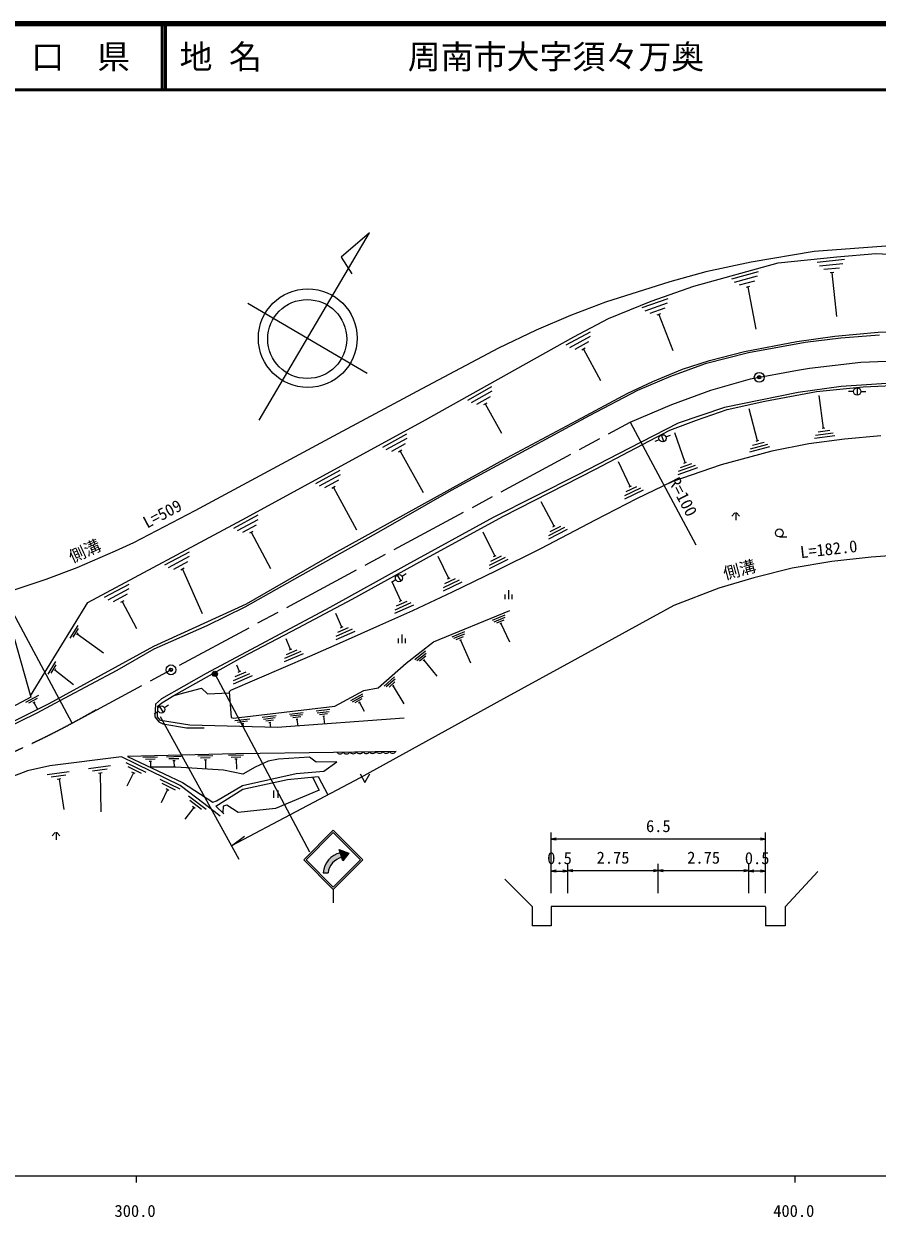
# Model space of a CAD drawing. Units: millimetres at full size, sheet at 1:1000, with parts at other scales. Extents: x 40000 to 680000, y 20000 to 380000.
# Drawn here: x 346747 to 476278, y 198715 to 380000 of the extents above; entities that cross this region are included whole.
import ezdxf
from ezdxf.enums import TextEntityAlignment as Align

# ---------------------------------------------------------------- set-up
doc = ezdxf.new("R2010")
doc.units = ezdxf.units.MM
doc.header["$LTSCALE"] = 1000
doc.header["$PDMODE"] = 32
doc.header["$PDSIZE"] = 500
doc.linetypes.add('CHAIN', pattern=[18.5, 12, -1.5, 3.5, -1.5])
for name, color, linetype, lineweight in [('M-BGD', 7, 'Continuous', 25), ('M-BMK', 2, 'CHAIN', 13), ('M-BMK-SRVR', 3, 'Continuous', 25), ('M-STR-HTXT', 7, 'Continuous', 13), ('M-STR-STRC', 7, 'Continuous', 25), ('M-TTL', 2, 'Continuous', 140), ('M-TTL-BAND', 7, 'Continuous', 25), ('M-TTL-LINE', 7, 'Continuous', 50)]:
    doc.layers.add(name, color=color, linetype=linetype, lineweight=lineweight)
doc.layers.add('M-TTL-TXT', color=7, linetype='Continuous')
doc.styles.add('ＭＳ ゴシック', font='')
doc.styles.get('ＭＳ ゴシック').set_extended_font_data('MS Gothic')

# ---------------------------------------------------------------- blocks, each defined once
blk = doc.blocks.new('open_arrow')
at = {"color": 0, "linetype": 'Continuous', "lineweight": -2}
blk.add_lwpolyline([(7.5, 1.25), (0, 0), (7.5, -1.25)], dxfattribs=at)

msp = doc.modelspace()

# ---------------------------------------------------------------- hatches: boundary and pattern name
at = {"layer": 'M-STR-HTXT'}
msp.add_hatch(color=256, dxfattribs=at).paths.add_polyline_path([(375395, 281035, -1), (376070, 281465, -0.41421), (375947, 280912, -0.41421)])
at = {"layer": 'M-STR-STRC'}
for points in [[(394795, 254059), (394795, 254059), (395022, 253349), (395022, 253349, 0.33505), (392946, 251026), (392946, 251026), (392202, 251027), (392202, 251027, -0.33299)], [(394795, 254059), (394629, 254578), (396099, 254014), (395187, 252830), (395022, 253349)], [(394629, 254578), (396099, 254014), (395187, 252830)], [(394629, 254578), (396099, 254014), (395187, 252830)]]:
    msp.add_hatch(color=256, dxfattribs=at).paths.add_polyline_path(points)

# ---------------------------------------------------------------- linework, layer by layer
at = {"layer": 'M-BGD'}
for p, q in [((471335, 344184), (467156, 343761)), ((471097, 343557), (467515, 343195)), ((470560, 342900), (468172, 342658)), ((458198, 342308), (454148, 341197)), ((458068, 341650), (454596, 340698)), ((457648, 340913), (455333, 340278)), ((469705, 342210), (469148, 342154)), ((469427, 342182), (470097, 335562)), ((456919, 340091), (456379, 339943)), ((456649, 340017), (457844, 333625)), ((444507, 338232), (440546, 336837)), ((444424, 337567), (441028, 336371)), ((444057, 336802), (441793, 336004)), ((443389, 335930), (442860, 335744)), ((443125, 335837), (445264, 330359)), ((432709, 333160), (429006, 331179)), ((432727, 332489), (429553, 330791)), ((432481, 331677), (430365, 330545)), ((431953, 330714), (431459, 330450)), ((431706, 330582), (434292, 325822)), ((417745, 324845), (414079, 322795)), ((473257, 324700), (473257, 323600)), ((417776, 324175), (414634, 322417)), ((417545, 323358), (415450, 322187)), ((468144, 318594), (467499, 323515)), ((472707, 324150), (471957, 324150)), ((473807, 324150), (474557, 324150)), ((417035, 322385), (416546, 322112)), ((416791, 322249), (419266, 317822)), ((458138, 316677), (456852, 321491)), ((404855, 317673), (401168, 315662)), ((443502, 317542), (443924, 316526)), ((444221, 317245), (444914, 317532)), ((447129, 313344), (445559, 317848)), ((466758, 317051), (469881, 317460)), ((466922, 317526), (469600, 317877)), ((467310, 318031), (469095, 318265)), ((467936, 318567), (468352, 318621)), ((404879, 317002), (401718, 315279)), ((404640, 316188), (402532, 315039)), ((443205, 316823), (442513, 316535)), ((456965, 314967), (460008, 315779)), ((457066, 315460), (459674, 316156)), ((457384, 316011), (459124, 316475)), ((457935, 316623), (458341, 316732)), ((404119, 315221), (403627, 314953)), ((403873, 315087), (407366, 308803)), ((394717, 312144), (391030, 310133)), ((438813, 309731), (437034, 313451)), ((446086, 311551), (449060, 312588)), ((446150, 312050), (448700, 312938)), ((446427, 312623), (448127, 313215)), ((446930, 313275), (447327, 313413)), ((394741, 311474), (391581, 309750)), ((394502, 310660), (392395, 309511)), ((393981, 309693), (393490, 309424)), ((393735, 309559), (397229, 303152)), ((437975, 307833), (440816, 309193)), ((437983, 308336), (440419, 309501)), ((438195, 308937), (439819, 309713)), ((438624, 309640), (439002, 309821)), ((427233, 303697), (425299, 307406)), ((382255, 305337), (378559, 303344)), ((382276, 304667), (379108, 302958)), ((454667, 305719), (454229, 305230)), ((454806, 305763), (454806, 304588)), ((454945, 305719), (455383, 305230)), ((382033, 303854), (379920, 302715)), ((381508, 302889), (381015, 302623)), ((381261, 302756), (384170, 297267)), ((418252, 299161), (416456, 302775)), ((426452, 302275), (428846, 303523)), ((426460, 301772), (429253, 303228)), ((426643, 302882), (428239, 303714)), ((427046, 303600), (427419, 303794)), ((461436, 302061), (462559, 302061)), ((371817, 299730), (368116, 297744)), ((417646, 298357), (419258, 299158)), ((418064, 299067), (418440, 299254)), ((371836, 299059), (368664, 297357)), ((371591, 298247), (369476, 297112)), ((411265, 295759), (409652, 299081)), ((417442, 297251), (420263, 298653)), ((417443, 297754), (419861, 298956)), ((371064, 297283), (370570, 297019)), ((370817, 297151), (373815, 290409)), ((403218, 295512), (402578, 295122)), ((403402, 296268), (403974, 295329)), ((404158, 296085), (404798, 296475)), ((410443, 294360), (412872, 295539)), ((410652, 294961), (412271, 295748)), ((411076, 295668), (411454, 295851)), ((362657, 294816), (358956, 292831)), ((362677, 294146), (359504, 292444)), ((403952, 292341), (402658, 295228)), ((410437, 293857), (413271, 295233)), ((420357, 292614), (420357, 293942)), ((362432, 293334), (360317, 292199)), ((361905, 292370), (361411, 292105)), ((361658, 292238), (363856, 288139)), ((403089, 290968), (405552, 292072)), ((403315, 291563), (404958, 292299)), ((403761, 292255), (404144, 292427)), ((419823, 292614), (419823, 293311)), ((420890, 292614), (420890, 293311)), ((395026, 288349), (394109, 290403)), ((403067, 290465), (405942, 291754)), ((419772, 290143), (417830, 289345)), ((354917, 288598), (353739, 286681)), ((394388, 287571), (396031, 288305)), ((394834, 288263), (395218, 288434)), ((419748, 289808), (418083, 289124)), ((419584, 289417), (418474, 288961)), ((419273, 288964), (419014, 288858)), ((419143, 288911), (420468, 286109)), ((354976, 288121), (354191, 286844)), ((354931, 287474), (354747, 287176)), ((354839, 287325), (358854, 284443)), ((387240, 284975), (386559, 286550)), ((394138, 286474), (397015, 287758)), ((394160, 286977), (396626, 288077)), ((403620, 285911), (403620, 286608)), ((404154, 285911), (404154, 287240)), ((404687, 285911), (404687, 286608)), ((413639, 287622), (411697, 286824)), ((413614, 287288), (411949, 286603)), ((413451, 286896), (412341, 286440)), ((413139, 286444), (412880, 286337)), ((386358, 283613), (388836, 284684)), ((386592, 284205), (388244, 284919)), ((387047, 284891), (387433, 285058)), ((407738, 284684), (406082, 283393)), ((413010, 286390), (414572, 282906)), ((351547, 283118), (350369, 281201)), ((386330, 283111), (389221, 284360)), ((407804, 284355), (406385, 283249)), ((407752, 283934), (406806, 283196)), ((407574, 283415), (407353, 283242)), ((407463, 283328), (409444, 280892)), ((351607, 282641), (350821, 281364)), ((351561, 281995), (351378, 281696)), ((351469, 281845), (354261, 279623)), ((378557, 279751), (381448, 281001)), ((378585, 280253), (381063, 281325)), ((378819, 280845), (380472, 281559)), ((379467, 281615), (379058, 282561)), ((379274, 281532), (379660, 281698)), ((403011, 280776), (401442, 279380)), ((403099, 280452), (401754, 279255)), ((403074, 280028), (402177, 279231)), ((402930, 279499), (402720, 279312)), ((402825, 279405), (404439, 276706)), ((348961, 277945), (346974, 276889)), ((348770, 277504), (347446, 276800)), ((398172, 278174), (396331, 277163)), ((398185, 277839), (396607, 276973)), ((398066, 277432), (397014, 276854)), ((348403, 276969), (348094, 276805)), ((348249, 276887), (348791, 275866)), ((367315, 276313), (367909, 275387)), ((368075, 276147), (368706, 276553)), ((393193, 275823), (391108, 275577)), ((397807, 276948), (397562, 276813)), ((397685, 276880), (398407, 275565)), ((367149, 275553), (366518, 275148)), ((381025, 274392), (378791, 274129)), ((380688, 274050), (379198, 273875)), ((385023, 274862), (382937, 274617)), ((384909, 274547), (383121, 274336)), ((384646, 274214), (383454, 274073)), ((384224, 273862), (383946, 273829)), ((384085, 273846), (384171, 273116)), ((389144, 275347), (387058, 275101)), ((389030, 275031), (387242, 274821)), ((388767, 274698), (387575, 274558)), ((388345, 274346), (388067, 274314)), ((388206, 274330), (388325, 273324)), ((393079, 275507), (391292, 275297)), ((392816, 275174), (391625, 275034)), ((392395, 274823), (392117, 274790)), ((392256, 274806), (392394, 273627)), ((380152, 273685), (379804, 273644)), ((379978, 273665), (380030, 273227)), ((367054, 268583), (364804, 268526)), ((370630, 268673), (368380, 268616)), ((370262, 268363), (368763, 268326)), ((375412, 268793), (373163, 268736)), ((375045, 268484), (373545, 268446)), ((380074, 268910), (377825, 268854)), ((379707, 268601), (378207, 268563)), ((403242, 269464), (393735, 269325)), ((359888, 267301), (356549, 266815)), ((359397, 266775), (357170, 266451)), ((365297, 266270), (362267, 267756)), ((364594, 266114), (362574, 267104)), ((366686, 268273), (365187, 268236)), ((366119, 267959), (365769, 267950)), ((365944, 267955), (365966, 267069)), ((369695, 268049), (369345, 268040)), ((369520, 268045), (369544, 267076)), ((374477, 268169), (374128, 268161)), ((374302, 268165), (374337, 266790)), ((379139, 268287), (378789, 268278)), ((378964, 268282), (379002, 266783)), ((353621, 266389), (350281, 265902)), ((353129, 265862), (350903, 265538)), ((352341, 265293), (351821, 265217)), ((352081, 265255), (352809, 260632)), ((358608, 266205), (358088, 266130)), ((358348, 266168), (358417, 260285)), ((363386, 266205), (362396, 264184)), ((363622, 266089), (363150, 266320)), ((370470, 263735), (367439, 265221)), ((368559, 263670), (367568, 261649)), ((369767, 263579), (367747, 264569)), ((368794, 263554), (368323, 263785)), ((384622, 263547), (384622, 262429)), ((385289, 263547), (385289, 262429)), ((374437, 260640), (371753, 262686)), ((373717, 260623), (371927, 261987)), ((372758, 260788), (372340, 261106)), ((372549, 260947), (371185, 259158)), ((351489, 257158), (351051, 256668)), ((351628, 257202), (351628, 256027)), ((351767, 257158), (352205, 256668)), ((462295, 245868), (467267, 251212)), ((423915, 245927), (419778, 250073)), ((423915, 245927), (423915, 242992)), ((426813, 245927), (426813, 242992)), ((459313, 245868), (459313, 242992)), ((462295, 245868), (462295, 242992)), ((426813, 242992), (423915, 242992)), ((462295, 242992), (459313, 242992))]:
    msp.add_line(p, q, dxfattribs=at)
for points in [[(347747, 277925), (356447, 292071), (379897, 304651), (407248, 319566), (430246, 332428), (435489, 335233), (441956, 337881), (448464, 340174), (461261, 343684), (470151, 344584), (476080, 345122), (491548, 344377), (506870, 341014), (514059, 338795), (520532, 336323), (535207, 330851)], [(321071, 265205), (328526, 267193), (340316, 271616), (350570, 276758), (366481, 285459), (380547, 291898), (393802, 299544), (420048, 314050), (430704, 319728), (438426, 323885), (442232, 325679), (446734, 327538), (450811, 328876), (456150, 330202), (464087, 331767), (469837, 332571), (476417, 333156), (482712, 333266), (488708, 332908), (494126, 332299), (501360, 330909), (509359, 329430), (520728, 326517), (534416, 322764)], [(476665, 332730), (470777, 332252), (465367, 331600), (456775, 330013), (450152, 328345), (444892, 326444), (439914, 324312), (432581, 320453), (423625, 315578), (411604, 309107), (400247, 302589), (388633, 296071), (380284, 291406), (374510, 288538), (366478, 285005), (360834, 281774), (352883, 277497), (348730, 275256), (340918, 271491)], [(479291, 325458), (470829, 324884), (464289, 324019), (453129, 321742), (446079, 319323), (438572, 315468), (430861, 311512), (417990, 304986), (404896, 297809), (393190, 291338), (374406, 281310), (367628, 277439), (366712, 276627), (366641, 274702), (367257, 273975), (367821, 273651), (371453, 273028), (374136, 273033)], [(369495, 277946), (379888, 283775), (388390, 288252), (396561, 292610), (408886, 299408), (419562, 305203), (433512, 312343), (444789, 318253), (448860, 319804), (453521, 321404), (459242, 322704), (467089, 324130), (474141, 324834), (480804, 325168), (490479, 324660), (499854, 323449), (507692, 321553), (521957, 317764), (536710, 313880)], [(476831, 317406), (471307, 316882), (465924, 316176), (460298, 315071), (452578, 313010), (445127, 310413), (439735, 307834), (433493, 304582), (425171, 300243), (418340, 296849), (411759, 293655), (405740, 290831), (400752, 288595), (395046, 286048), (390091, 283909), (378105, 278729), (377891, 278524), (378193, 274597), (378566, 274512), (393954, 276321), (398332, 278726), (400524, 279106), (404782, 282895), (408926, 286124), (420506, 290884)], [(321071, 265205), (320494, 269305), (322751, 281530), (333437, 285287), (340636, 287557), (345313, 286512), (347815, 277687), (336784, 271826), (325892, 268331), (320754, 267455)], [(404498, 274530), (385177, 273089), (371936, 273444), (367488, 274167), (367031, 274735), (367098, 276351), (367667, 276874), (369495, 277946), (373731, 279064), (374637, 278226), (377903, 278379)], [(376522, 259635), (374050, 261536), (370464, 264271), (361567, 268631), (350699, 267276), (347306, 266498), (344263, 265335), (336259, 261830), (323130, 257582), (315829, 255977), (307642, 255018), (297540, 254207), (295682, 252937)], [(393735, 269325), (378945, 269109), (362489, 268695), (370832, 264734), (375431, 261748), (375992, 261972), (379916, 264288), (388062, 266090), (392302, 266478), (394281, 267902), (391122, 267859), (390126, 268598), (385425, 268313), (383832, 268001), (381852, 267062), (380002, 265996), (377037, 266620), (369801, 267077), (365913, 267069)], [(377125, 260000), (375886, 261145), (379997, 263714), (386742, 265185), (391400, 265649), (392877, 262856)], [(390549, 265564), (391569, 263605), (384932, 260790), (379255, 260209), (377558, 261281), (377006, 261151), (376964, 260149)], [(397813, 266047), (398528, 264751), (399244, 266047)], [(459313, 245927), (456813, 245927), (443063, 245927), (429313, 245927), (426813, 245927)]]:
    msp.add_lwpolyline(points, dxfattribs=at)
for centre, radius in [((473257, 324150), 550), ((443713, 317034), 550), ((461436, 302661), 600), ((403688, 295799), 550), ((367612, 275850), 550)]:
    msp.add_circle(centre, radius, dxfattribs=at)
for centre in [(394729, 269714), (395729, 269728), (396729, 269743), (397729, 269758), (398729, 269772), (399728, 269787), (400728, 269801), (401728, 269816), (402728, 269831)]:
    msp.add_arc(centre, 624, 217.63381, 324.03987, dxfattribs=at)
at = {"layer": 'M-BMK'}
msp.add_line((354102, 273785), (438811, 319487), dxfattribs=at)
msp.add_lwpolyline([(438811, 319487), (445131, 322162), (451038, 324352), (457044, 326050), (464183, 327410), (466016, 327686), (473812, 328614), (480296, 328864), (487936, 328662), (494694, 328076), (502863, 326568), (512727, 323962), (538990, 316725), (564899, 309221)], dxfattribs=at)
msp.add_arc((292375, 388196), 130000, 270.8481, 300.1844, dxfattribs=at)
at = {"layer": 'M-BMK-SRVR'}
for p, q in [((382471, 319768), (399192, 348252)), ((399192, 348252), (394915, 344533)), ((394915, 344533), (396546, 342015)), ((380756, 337588), (398866, 326956))]:
    msp.add_line(p, q, dxfattribs=at)
for centre, radius in [((389848, 332251), 7500), ((389760, 332119), 6000), ((458383, 326305), 750), ((369076, 281864), 750)]:
    msp.add_circle(centre, radius, dxfattribs=at)
for p in [(458383, 326305), (369076, 281864)]:
    msp.add_point(p, dxfattribs=at)
at = {"layer": 'M-STR-HTXT'}
for p, q in [((438811, 319487), (448751, 300859)), ((354102, 273785), (337483, 304588)), ((375732, 281250), (390085, 254213)), ((367428, 274788), (379397, 253080)), ((378266, 255131), (380255, 256570)), ((426813, 247927), (426813, 257162)), ((459313, 256162), (426813, 256162)), ((459313, 247927), (459313, 257162)), ((429313, 247927), (429313, 252367)), ((443063, 247927), (443063, 252367)), ((456813, 247927), (456813, 252367)), ((426813, 251290), (429313, 251290)), ((429313, 251367), (443063, 251367)), ((443063, 251367), (456813, 251367)), ((459313, 251290), (456813, 251290))]:
    msp.add_line(p, q, dxfattribs=at)
for points in [[(570154, 327905), (537603, 337047), (513909, 343698), (502525, 345511), (495226, 346058), (484592, 346458), (478944, 346318), (466710, 345392), (457158, 343809), (450291, 342305), (444816, 340831), (435034, 337739), (429731, 335670), (424495, 333447), (418783, 330753), (407166, 324549), (394429, 317708), (372675, 306024), (363410, 301152), (360591, 299873), (354763, 297376), (350085, 295610), (345395, 294036)], [(529312, 290049), (504221, 297360), (498088, 298370), (491115, 299146), (486158, 299364), (481656, 299426), (475350, 298991), (469419, 298339), (463393, 297299), (457567, 295854), (452270, 294269), (445407, 291629), (440156, 288740), (430820, 283629), (419558, 277447), (397785, 265451), (378266, 255131)]]:
    msp.add_lwpolyline(points, dxfattribs=at)
msp.add_circle((375732, 281250), 400, dxfattribs=at)
at = {"layer": 'M-STR-STRC'}
for p, q in [((389222, 252981), (393722, 257481)), ((398223, 252980), (393722, 257481)), ((389576, 252981), (393722, 257127)), ((397869, 252980), (393722, 257127)), ((394629, 254578), (396099, 254014)), ((395187, 252830), (394629, 254578)), ((396099, 254014), (395187, 252830)), ((389222, 252981), (393722, 248480)), ((389576, 252981), (393722, 248833)), ((393722, 248833), (397869, 252980)), ((393723, 248480), (398223, 252980)), ((392202, 251027), (392946, 251026)), ((393722, 248480), (393722, 246480))]:
    msp.add_line(p, q, dxfattribs=at)
for radius, start, end in [(3327, 102.6281, 176.29675), (2586, 101.16555, 175.26002)]:
    msp.add_arc((395522, 250812), radius, start, end, dxfattribs=at)
at = {"layer": 'M-TTL'}
msp.add_line((680000, 380000), (40000, 380000), dxfattribs=at)
at = {"layer": 'M-TTL-BAND'}
for p, q in [((40000, 205000), (579000, 205000)), ((363781, 205000), (363781, 204000)), ((463781, 205000), (463781, 204000))]:
    msp.add_line(p, q, dxfattribs=at)
at = {"layer": 'M-TTL-LINE'}
for p, q in [((367750, 380000), (367750, 370000)), ((368250, 380000), (368250, 370000)), ((40000, 370000), (680000, 370000))]:
    msp.add_line(p, q, dxfattribs=at)

# ---------------------------------------------------------------- block references
at = {"layer": 'M-STR-HTXT', "xscale": 100, "yscale": 100}
for p in [(426813, 256162), (426813, 251290), (429313, 251367), (443063, 251367), (456813, 251290)]:
    msp.add_blockref('open_arrow', p, dxfattribs=at)
at = {"layer": 'M-STR-HTXT', "xscale": 100, "yscale": 100, "rotation": 180}
for p in [(459313, 256162), (429313, 251290), (443063, 251367), (456813, 251367), (459313, 251290)]:
    msp.add_blockref('open_arrow', p, dxfattribs=at)

# ---------------------------------------------------------------- texts
at = {"layer": 'M-STR-HTXT', "style": 'ＭＳ ゴシック'}
for s, rotation, p in [('R=100', 297.374, (444084, 310233)), ('L=509', 27.867, (365697, 302822)), ('側溝', 24.567, (354317, 297546)), ('L=182.0', 6.32, (464756, 298273)), ('側溝', 15.03, (453349, 295023))]:
    msp.add_text(s, height=1833, rotation=rotation, dxfattribs=at).set_placement(p, align=Align.BOTTOM_LEFT)
for s, p in [('6.5', (443063, 256662)), ('0.5', (428063, 251790)), ('2.75', (436188, 251867)), ('2.75', (449938, 251867)), ('0.5', (458063, 251790))]:
    msp.add_text(s, height=1833, dxfattribs=at).set_placement(p, align=Align.BOTTOM_CENTER)
at = {"layer": 'M-TTL-BAND', "style": 'ＭＳ ゴシック'}
for s, p in [('300.0', (363625, 198195)), ('400.0', (463625, 198195))]:
    msp.add_text(s, height=1833, dxfattribs=at).set_placement(p, align=Align.BOTTOM_CENTER)
at = {"layer": 'M-TTL-TXT', "style": 'ＭＳ ゴシック'}
msp.add_text('山\u3000口\u3000県', height=3666, dxfattribs=at).set_placement((350375, 375000), align=Align.MIDDLE_CENTER)
for s, p in [('地 名', (370380, 375000)), ('周南市大字須々万奥', (405024, 375000))]:
    msp.add_text(s, height=3666, dxfattribs=at).set_placement(p, align=Align.MIDDLE_LEFT)

doc.saveas('drawing.dxf')
